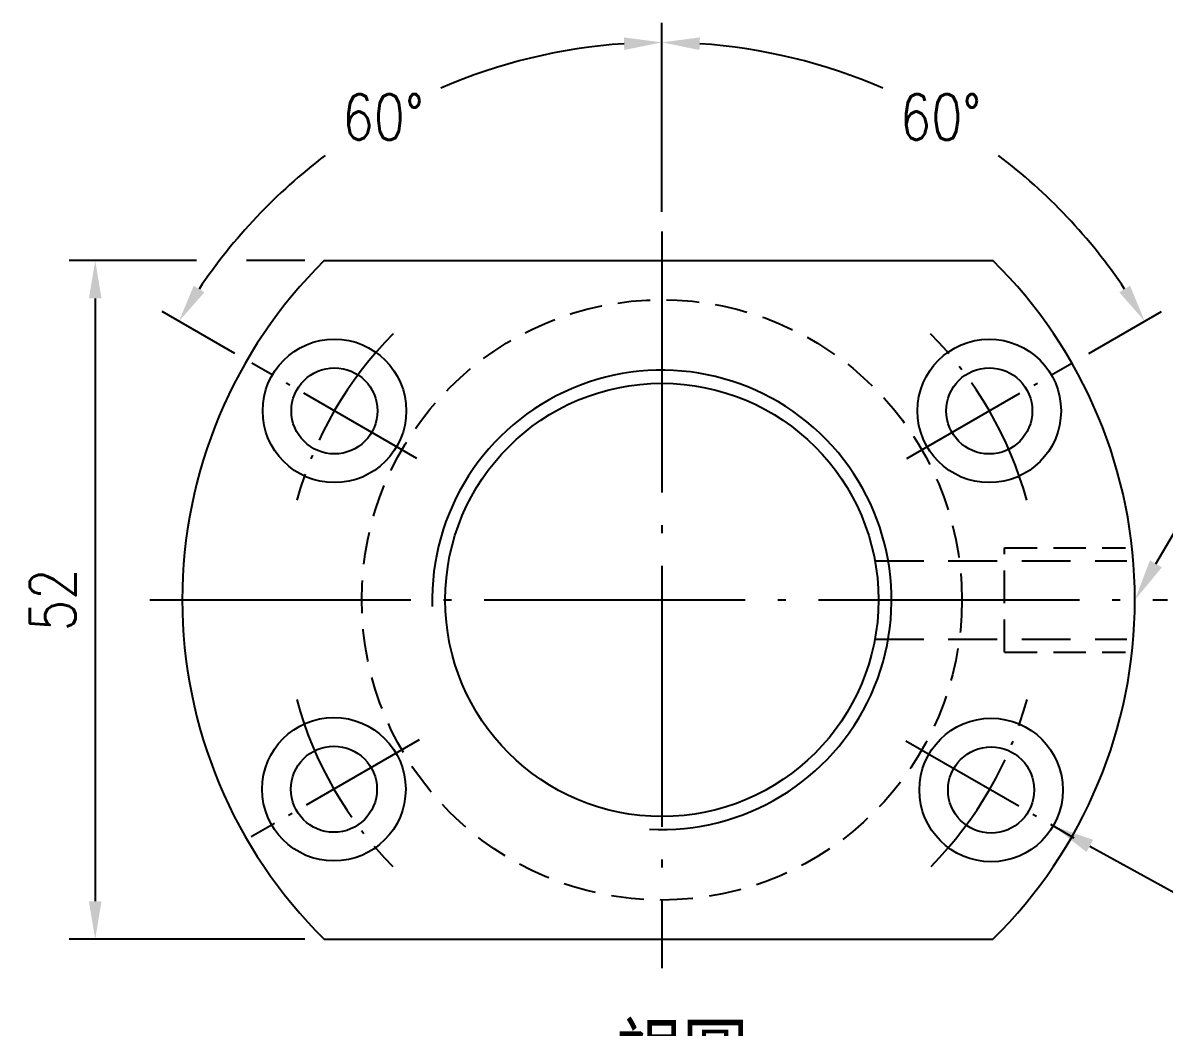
# Model space of a CAD drawing. Header units: millimetres. Extents: x 2300 to 2707, y 6 to 295.
# Drawn here: x 2455.8 to 2543.2, y 50.5 to 127.5 of the extents above; entities that cross this region are included whole.
import ezdxf

# ---------------------------------------------------------------- set-up
doc = ezdxf.new("R2010")
doc.units = ezdxf.units.MM
doc.header["$LTSCALE"] = 10
doc.linetypes.add('C', pattern=[2.5625, 2, -0.25, 0.0625, -0.25])
doc.linetypes.add('H', pattern=[0.75, 0.5, -0.25])
doc.layers.get('0').update_dxf_attribs({"linetype": 'CONTINUOUS'})
doc.layers.get('DEFPOINTS').update_dxf_attribs({"linetype": 'CONTINUOUS'})
for name, color, linetype in [('04', 4, 'CONTINUOUS'), ('C', 5, 'C'), ('H', 2, 'H')]:
    doc.layers.add(name, color=color, linetype=linetype)
doc.styles.add('SIMPLEX', font='SIMPLEX.shx', dxfattribs={"width": 0.8, "height": 3.5, "bigfont": 'chineset.shx'})
doc.styles.get("Standard").update_dxf_attribs({"font": 'TXT', "width": 0.8, "bigfont": 'CHINESET'})
doc.dimstyles.new('STANDARD$0', dxfattribs={"dimscale": 0, "dimtxt": 3.9, "dimasz": 2.9, "dimexe": 2, "dimexo": 2, "dimgap": 2, "dimtad": 1, "dimdec": 3, "dimrnd": 0.0005, "dimdsep": 46, "dimtxsty": 'SIMPLEX', "dimcen": 0.09, "dimclrd": 6, "dimclre": 6, "dimclrt": 3, "dimadec": 1, "dimazin": 2, "dimtp": -0.1, "dimtm": 0.2, "dimtfac": 1, "dimtdec": 3, "dimtmove": 2, "dimatfit": 3, "dimfxl": 0, "dimtvp": 0.790698, "dimarcsym": 0})
doc.dimstyles.new('STANDARD$2', dxfattribs={"dimscale": 0, "dimtxt": 3.9, "dimasz": 2.9, "dimexe": 1.5, "dimexo": 2.2, "dimgap": 2.2, "dimtad": 0, "dimtih": 1, "dimtoh": 1, "dimdec": 3, "dimrnd": 0.0005, "dimdsep": 46, "dimtxsty": 'SIMPLEX', "dimcen": 0.09, "dimclrd": 6, "dimclre": 6, "dimclrt": 3, "dimadec": 1, "dimazin": 2, "dimtp": -0.1, "dimtm": 0.2, "dimtfac": 1, "dimtdec": 3, "dimtmove": 2, "dimatfit": 3, "dimfxl": 0, "dimtvp": 0.790698, "dimarcsym": 0})

# ---------------------------------------------------------------- blocks, each defined once
blk = doc.blocks.new('*D21')
at = {"color": 6, "lineweight": -2}
for p, q in [((2469.061, 109.264), (2459.302, 109.264)), ((2477.357, 109.264), (2472.886, 109.264)), ((2461.302, 106.364), (2461.302, 60.164)), ((2477.357, 57.264), (2459.302, 57.264))]:
    blk.add_line(p, q, dxfattribs=at)
at = {"color": 6}
for points in [[(2460.819, 106.364), (2461.785, 106.364), (2461.302, 109.264)], [(2460.819, 60.164), (2461.785, 60.164), (2461.302, 57.264)]]:
    blk.add_solid(points, dxfattribs=at)
at = {"layer": 'DEFPOINTS', "color": 0}
for p in [(2478.857, 109.264), (2461.302, 57.264), (2478.857, 57.264)]:
    blk.add_point(p, dxfattribs=at)
at = {"color": 3, "insert": (2458.052, 83.264), "char_height": 3.5, "attachment_point": 5, "rotation": 90, "style": 'SIMPLEX'}
blk.add_mtext('52', dxfattribs=at)
blk = doc.blocks.new('*D22')
at = {"color": 6, "lineweight": -2}
for p, q in [((2504.725, 112.998), (2504.725, 127.487)), ((2472, 102.158), (2466.427, 105.375))]:
    blk.add_line(p, q, dxfattribs=at)
for start, end in [(93.88997, 113.3427), (127.14039, 146.11003)]:
    blk.add_arc((2504.725, 83.264), 42.723, start, end, dxfattribs=at)
at = {"color": 6}
for points in [[(2501.81, 126.371), (2501.843, 125.405), (2504.725, 125.987)], [(2469.67, 106.83), (2468.85, 107.342), (2467.726, 104.625)]]:
    blk.add_solid(points, dxfattribs=at)
at = {"layer": 'DEFPOINTS', "color": 0}
for p in [(2490.113, 123.41), (2504.725, 111.498), (2473.299, 101.408), (2485.954, 94.101), (2504.725, 51.013)]:
    blk.add_point(p, dxfattribs=at)
at = {"color": 3, "insert": (2483.363, 120.263), "char_height": 3.5, "attachment_point": 5, "style": 'SIMPLEX'}
blk.add_mtext('60°', dxfattribs=at)
blk = doc.blocks.new('*D23')
at = {"color": 6, "lineweight": -2}
for p, q in [((2504.725, 112.998), (2504.725, 127.486)), ((2537.45, 102.157), (2543.023, 105.374))]:
    blk.add_line(p, q, dxfattribs=at)
for start, end in [(66.65717, 86.11011), (33.88989, 52.85976)]:
    blk.add_arc((2504.725, 83.263), 42.723, start, end, dxfattribs=at)
at = {"color": 6}
for points in [[(2507.607, 125.405), (2507.639, 126.371), (2504.725, 125.986)], [(2540.6, 107.341), (2539.78, 106.83), (2541.724, 104.624)]]:
    blk.add_solid(points, dxfattribs=at)
at = {"layer": 'DEFPOINTS', "color": 0}
for p in [(2532.187, 115.991), (2504.725, 111.498), (2536.151, 101.407), (2523.496, 94.1), (2504.725, 51.013)]:
    blk.add_point(p, dxfattribs=at)
at = {"color": 3, "insert": (2526.086, 120.262), "char_height": 3.5, "attachment_point": 5, "style": 'SIMPLEX'}
blk.add_mtext('60°', dxfattribs=at)

msp = doc.modelspace()

# ---------------------------------------------------------------- linework, layer by layer
for p, q in [((2478.8573, 109.264), (2530.092, 109.264)), ((2478.8573, 57.264), (2530.092, 57.264))]:
    msp.add_line(p, q)
at = {"color": 6}
for p, q in [((2542.5869, 86.0282), (2546.6329, 92.9649)), ((2537.5098, 64.3924), (2546.7761, 59.3012))]:
    msp.add_line(p, q, dxfattribs=at)
for centre, radius in [((2479.6357, 97.7491), 5.5), ((2529.8142, 97.7482), 5.5), ((2479.6357, 97.7491), 3.3), ((2529.8142, 97.7482), 3.3), ((2504.7246, 83.264), 16.6), ((2479.5934, 68.7545), 5.5), ((2529.9563, 68.6954), 5.5), ((2479.5934, 68.7545), 3.3), ((2529.9563, 68.6954), 3.3)]:
    msp.add_circle(centre, radius)
for start, end in [(134.575293, 225.424707), (314.575293, 45.424707)]:
    msp.add_arc((2504.4746, 83.264), 36.5, start, end)
for points in [[(2543.0476, 85.7595), (2542.1262, 86.2969), (2540.9746, 83.264)], [(2537.2619, 63.9412), (2537.7755, 64.876), (2534.7142, 65.9496)]]:
    msp.add_solid(points, dxfattribs=at)
at = {"layer": '04'}
msp.add_arc((2504.7246, 83.264), 17.6, 266.90115, 181.682177, dxfattribs=at)
at = {"layer": 'C', "color": 1}
for p, q in [((2504.7246, 111.4977), (2504.7246, 55.0303)), ((2465.4822, 83.264), (2543.4671, 83.264))]:
    msp.add_line(p, q, dxfattribs=at)
at = {"layer": 'C', "color": 1, "ltscale": 0.5}
for p, q in [((2485.9543, 94.1011), (2473.2986, 101.4078)), ((2523.4956, 94.1001), (2536.1512, 101.4069)), ((2486.1322, 72.5296), (2473.2564, 65.0958)), ((2523.4175, 72.4706), (2536.2933, 65.0367))]:
    msp.add_line(p, q, dxfattribs=at)
for start, end in [(135.207054, 164.662441), (15.332636, 44.793441), (195.207054, 224.662441), (315.33567, 344.791058)]:
    msp.add_arc((2504.7246, 83.2259), 29, start, end, dxfattribs=at)
at = {"layer": 'H', "color": 5, "ltscale": 0.5}
for p, q in [((2530.9746, 79.264), (2530.9746, 87.264)), ((2530.9746, 87.264), (2540.2502, 87.264)), ((2530.9746, 79.264), (2540.2502, 79.264))]:
    msp.add_line(p, q, dxfattribs=at)
at = {"layer": 'H', "color": 5, "ltscale": 0.75}
for p, q in [((2521.0513, 86.264), (2540.3485, 86.264)), ((2521.0513, 80.264), (2540.3485, 80.264))]:
    msp.add_line(p, q, dxfattribs=at)
at = {"layer": 'H', "color": 5, "ltscale": 0.5}
msp.add_circle((2504.7246, 83.264), 23, dxfattribs=at)

# ---------------------------------------------------------------- texts
at = {"color": 3, "width": 0.9}
msp.add_text('視圖', height=5.625, dxfattribs=at).set_placement((2501.2232, 45.153))

# ---------------------------------------------------------------- dimensions: what is measured, and where the dimension line sits
for base, line1, picture, middle in [((2490.1126, 123.4102), ((2485.9543, 94.1011), (2473.2986, 101.4078)), '*D22', (2483.3633, 120.2629)), ((2532.1868, 115.9908), ((2523.4956, 94.1001), (2536.1512, 101.4069)), '*D23', (2526.0864, 120.2623))]:
    dim = msp.add_angular_dim_2l(base=base, line1=line1, line2=((2504.7246, 111.4977), (2504.7246, 51.0133)), dimstyle='STANDARD$2', override={"dimscale": 1, "dimexo": 1.5, "dimgap": 1.5, "dimrnd": 0, "dimcen": 0, "dimadec": 3, "dimtmove": 0})
    dim.commit()
    dim.dimension.update_dxf_attribs({"geometry": picture, "text_midpoint": middle})
dim = msp.add_linear_dim(base=(2461.3021, 57.264), p1=(2478.8573, 109.264), p2=(2478.8573, 57.264), angle=90, dimstyle='STANDARD$0', override={"dimscale": 1, "dimexo": 1.5, "dimgap": 1.5, "dimrnd": 0, "dimcen": 0, "dimadec": 3, "dimtmove": 0})
dim.commit()
dim.dimension.update_dxf_attribs({"geometry": '*D21', "text_midpoint": (2458.0521, 83.264)})

doc.saveas('drawing.dxf')
